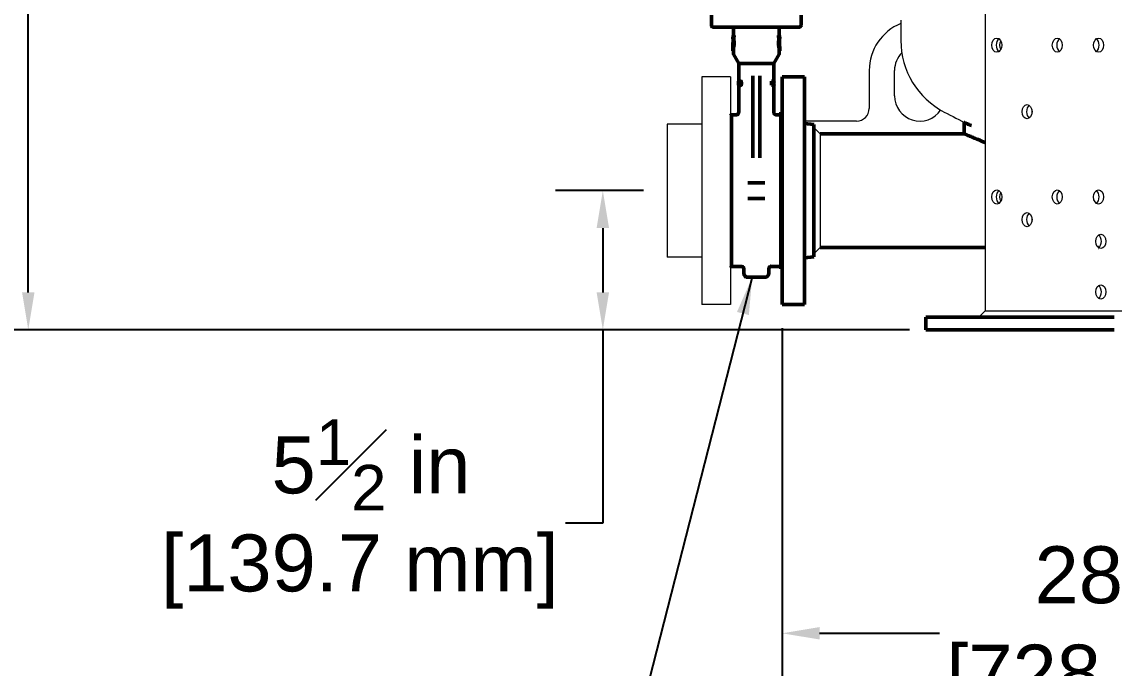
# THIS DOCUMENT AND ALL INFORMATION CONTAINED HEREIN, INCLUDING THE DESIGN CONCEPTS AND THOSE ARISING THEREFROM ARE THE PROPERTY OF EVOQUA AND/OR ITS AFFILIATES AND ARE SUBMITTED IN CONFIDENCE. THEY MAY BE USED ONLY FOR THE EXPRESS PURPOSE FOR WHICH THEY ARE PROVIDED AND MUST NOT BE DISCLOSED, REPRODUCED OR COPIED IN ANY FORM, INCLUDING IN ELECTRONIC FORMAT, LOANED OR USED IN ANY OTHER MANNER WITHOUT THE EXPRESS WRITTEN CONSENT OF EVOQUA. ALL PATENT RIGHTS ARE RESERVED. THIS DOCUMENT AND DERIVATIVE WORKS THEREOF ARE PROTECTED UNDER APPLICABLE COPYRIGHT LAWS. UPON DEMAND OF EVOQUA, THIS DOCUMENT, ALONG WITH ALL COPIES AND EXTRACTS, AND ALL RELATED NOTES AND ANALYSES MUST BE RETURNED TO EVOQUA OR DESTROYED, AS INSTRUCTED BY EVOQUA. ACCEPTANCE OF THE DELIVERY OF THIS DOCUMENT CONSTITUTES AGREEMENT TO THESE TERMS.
# Model space of a CAD drawing. Header units: inches. Extents: x 19 to 503, y 7 to 322.
# Drawn here: x 44.73 to 87.91, y 31.09 to 56.63 of the extents above; entities that cross this region are included whole.
import ezdxf

# ---------------------------------------------------------------- set-up
doc = ezdxf.new("R2010")
doc.units = ezdxf.units.IN
doc.header["$LTSCALE"] = 15
doc.header["$MEASUREMENT"] = 0
for name, color, linetype, lineweight in [('Dimension (ANSI)', 7, 'Continuous', 25), ('Symbol', 7, 'Continuous', 25), ('Visible (ANSI)', 7, 'Continuous', 50)]:
    doc.layers.add(name, color=color, linetype=linetype, lineweight=lineweight)
doc.styles.add('MEMCOR Medium', font='arial.ttf')
doc.styles.add('Standard D-E', font='arial.ttf')
doc.dimstyles.new('Default (ANSI)', dxfattribs={"dimscale": 15, "dimtxt": 0.15, "dimasz": 0.098425, "dimexe": 0.125, "dimexo": 0.0625, "dimgap": 0.031496, "dimtad": 0, "dimtih": 1, "dimtoh": 1, "dimdec": 4, "dimrnd": 1e-08, "dimzin": 3, "dimdsep": 46, "dimlunit": 5, "dimtxsty": 'MEMCOR Medium', "dimcen": 0.09, "dimdle": 0.393701, "dimclrd": 256, "dimclre": 256, "dimclrt": 256, "dimadec": 0, "dimazin": 1, "dimtfac": 0.8, "dimtofl": 0, "dimtmove": 0, "dimatfit": 3, "dimfxl": 1, "dimfrac": 1, "dimtolj": 1, "dimtzin": 4, "dimlwd": -1, "dimlwe": -1, "dimarcsym": 0})
doc.dimstyles.new('in [mm] D-E NeptuneBenson$7', dxfattribs={"dimscale": 15, "dimtxt": 0.15, "dimasz": 0.098425, "dimexe": 0.125, "dimexo": 0.063, "dimgap": 0.031496, "dimtad": 0, "dimtih": 1, "dimtoh": 1, "dimdec": 4, "dimrnd": 1e-08, "dimzin": 3, "dimdsep": 46, "dimlunit": 5, "dimtxsty": 'Standard D-E', "dimcen": 0.09, "dimdle": 0.393701, "dimclrd": 256, "dimclre": 256, "dimclrt": 256, "dimadec": 1, "dimazin": 1, "dimtfac": 1, "dimtofl": 0, "dimtmove": 0, "dimatfit": 3, "dimfxl": 1, "dimfrac": 1, "dimtolj": 1, "dimtzin": 4, "dimlwd": -1, "dimlwe": -1, "dimarcsym": 0})

# ---------------------------------------------------------------- blocks, each defined once
blk = doc.blocks.new('*D22')
at = {"layer": 'Defpoints', "color": 0, "transparency": 16777216}
for p in [(44.986, 132.401), (84.252, 132.401), (80.752, 44.463)]:
    blk.add_point(p, dxfattribs=at)
at = {"layer": 'Dimension (ANSI)', "transparency": 16777216}
for p, q in [((83.314, 132.401), (43.111, 132.401)), ((44.986, 130.925), (44.986, 104.714)), ((44.986, 45.94), (44.986, 96.226)), ((79.815, 44.463), (43.111, 44.463))]:
    blk.add_line(p, q, dxfattribs=at)
for points in [[(44.74, 130.925), (45.232, 130.925), (44.986, 132.401)], [(44.74, 45.94), (45.232, 45.94), (44.986, 44.463)]]:
    blk.add_solid(points, dxfattribs=at)
at = {"layer": 'Dimension (ANSI)', "transparency": 16777216, "char_height": 2.25, "attachment_point": 5, "style": 'MEMCOR Medium'}
for s, insert in [('\\A1; 87{\\H0.8x;\\S15#16;} in', (44.986, 102.8)), ('\\A1;[2233.6 mm]', (44.986, 98.556))]:
    blk.add_mtext(s, dxfattribs=dict(at, insert=insert))
blk = doc.blocks.new('*D29')
at = {"layer": 'Defpoints', "color": 0, "transparency": 16777216}
for p in [(31.787, 141.416), (102.901, 141.416), (80.752, 44.463)]:
    blk.add_point(p, dxfattribs=at)
at = {"layer": 'Dimension (ANSI)', "transparency": 16777216}
for p, q in [((101.964, 141.416), (29.912, 141.416)), ((31.787, 139.94), (31.787, 89.902)), ((31.787, 45.94), (31.787, 81.414)), ((79.815, 44.463), (29.912, 44.463))]:
    blk.add_line(p, q, dxfattribs=at)
for points in [[(31.54, 139.94), (32.033, 139.94), (31.787, 141.416)], [(31.54, 45.94), (32.033, 45.94), (31.787, 44.463)]]:
    blk.add_solid(points, dxfattribs=at)
at = {"layer": 'Dimension (ANSI)', "transparency": 16777216, "char_height": 2.25, "attachment_point": 5, "style": 'MEMCOR Medium'}
for s, insert in [('\\A1; 96{\\H0.8x;\\S15#16;} in', (31.787, 87.988)), ('\\A1;[2462.6 mm]', (31.787, 83.744))]:
    blk.add_mtext(s, dxfattribs=dict(at, insert=insert))
blk = doc.blocks.new('*D30')
at = {"layer": 'Defpoints', "color": 0, "transparency": 16777216}
for p in [(103.476, 47.017), (74.786, 45.463), (103.476, 32.471)]:
    blk.add_point(p, dxfattribs=at)
at = {"layer": 'Dimension (ANSI)', "transparency": 16777216}
for p, q in [((103.476, 46.079), (103.476, 30.596)), ((74.786, 44.526), (74.786, 30.596)), ((76.263, 32.471), (81.007, 32.471)), ((102, 32.471), (97.256, 32.471))]:
    blk.add_line(p, q, dxfattribs=at)
for points in [[(76.263, 32.717), (76.263, 32.225), (74.786, 32.471)], [(102, 32.717), (102, 32.225), (103.476, 32.471)]]:
    blk.add_solid(points, dxfattribs=at)
at = {"layer": 'Dimension (ANSI)', "transparency": 16777216, "char_height": 2.25, "attachment_point": 5, "style": 'MEMCOR Medium'}
for s, insert in [('\\A1; 28{\\H0.8x;\\S3#4;} in', (89.131, 34.783)), ('\\A1;[728.7 mm]', (89.131, 30.557))]:
    blk.add_mtext(s, dxfattribs=dict(at, insert=insert))
blk = doc.blocks.new('*D31')
at = {"layer": 'Defpoints', "color": 0, "transparency": 16777216}
for p in [(67.697, 49.963), (70.239, 49.963), (80.752, 44.463)]:
    blk.add_point(p, dxfattribs=at)
at = {"layer": 'Dimension (ANSI)', "transparency": 16777216}
for p, q in [((69.302, 49.963), (65.822, 49.963)), ((67.697, 48.487), (67.697, 45.94)), ((79.815, 44.463), (65.822, 44.463)), ((67.697, 44.463), (67.697, 36.825)), ((67.697, 36.825), (66.221, 36.825))]:
    blk.add_line(p, q, dxfattribs=at)
for points in [[(67.451, 48.487), (67.943, 48.487), (67.697, 49.963)], [(67.451, 45.94), (67.943, 45.94), (67.697, 44.463)]]:
    blk.add_solid(points, dxfattribs=at)
at = {"layer": 'Dimension (ANSI)', "transparency": 16777216, "char_height": 2.25, "attachment_point": 5, "style": 'MEMCOR Medium'}
for s, insert in [('\\A1; 5{\\H0.8x;\\S1#2;} in', (58.096, 39.124)), ('\\A1;[139.7 mm]', (58.096, 34.911))]:
    blk.add_mtext(s, dxfattribs=dict(at, insert=insert))

msp = doc.modelspace()

# ---------------------------------------------------------------- linework, layer by layer
at = {"layer": 'Visible (ANSI)', "linetype": 'Continuous', "lineweight": 18}
for p, q in [((82.806, 59.40557), (82.806, 45.21344)), ((79.47641, 56.70094), (79.47641, 55.90094)), ((71.61416, 54.46344), (71.61416, 45.46344)), ((72.73916, 54.46344), (71.61416, 54.46344)), ((72.73916, 54.46344), (72.73916, 45.46344)), ((78.22689, 54.71344), (78.22689, 53.21344)), ((79.22689, 53.71344), (79.22689, 54.71344)), ((84.65287, 53.16968), (84.65287, 52.9952)), ((77.72689, 52.71344), (75.66641, 52.71344)), ((70.23916, 52.58844), (70.23916, 47.33844)), ((71.61416, 52.58844), (70.23916, 52.58844)), ((76.28641, 52.21344), (76.03641, 52.46344)), ((76.28641, 52.21344), (76.28641, 47.71344)), ((84.65287, 48.90668), (84.65287, 48.7322)), ((76.03641, 47.46344), (76.28641, 47.71344)), ((71.61416, 47.33844), (70.23916, 47.33844)), ((72.73916, 45.46344), (71.61416, 45.46344)), ((82.806, 45.21344), (82.556, 44.96344)), ((82.806, 45.21344), (83.0081, 45.21344)), ((83.0081, 45.21344), (85.92138, 45.21344)), ((85.92138, 45.21344), (86.89719, 45.21344)), ((86.89719, 45.21344), (88.36518, 45.21344))]:
    msp.add_line(p, q, dxfattribs=at)
at = {"layer": 'Visible (ANSI)'}
for p, q in [((71.99128, 56.89257), (71.99128, 56.49887)), ((75.53428, 56.89257), (75.53428, 56.49887)), ((75.45554, 56.42013), (72.07002, 56.42013)), ((72.85727, 56.34139), (72.85727, 56.09375)), ((74.6683, 56.34139), (74.6683, 56.09375)), ((72.83719, 56.02446), (72.83719, 55.97722)), ((72.83719, 56.02446), (72.84817, 56.02446)), ((72.84309, 56.09375), (72.84309, 56.04612)), ((72.84309, 56.09375), (72.86837, 56.09375)), ((72.84894, 56.04612), (72.84309, 56.04612)), ((72.85349, 55.94442), (72.87393, 55.94442)), ((72.86837, 56.04612), (72.85815, 56.04612)), ((72.86837, 56.04612), (72.86837, 56.09375)), ((72.86837, 56.09375), (72.88916, 56.09375)), ((72.86837, 56.04612), (72.88916, 56.04612)), ((72.88916, 56.09375), (72.88916, 56.04612)), ((74.63641, 56.04612), (74.63641, 56.09375)), ((74.6572, 56.09375), (74.63641, 56.09375)), ((74.6572, 56.04612), (74.63641, 56.04612)), ((74.65163, 55.94442), (74.67208, 55.94442)), ((74.6572, 56.09375), (74.68248, 56.09375)), ((74.6572, 56.09375), (74.6572, 56.04612)), ((74.66742, 56.04612), (74.6572, 56.04612)), ((74.68248, 56.04612), (74.67663, 56.04612)), ((74.68838, 56.02446), (74.6774, 56.02446)), ((74.68248, 56.04612), (74.68248, 56.09375)), ((74.68838, 56.02446), (74.68838, 55.97722)), ((72.83719, 55.61816), (72.83719, 55.57092)), ((72.83719, 55.57092), (72.83805, 55.57092)), ((72.83719, 55.541), (72.83779, 55.541)), ((72.83719, 55.541), (72.83719, 55.49336)), ((72.83994, 55.49336), (72.83719, 55.49336)), ((72.83994, 55.49336), (72.86008, 55.49336)), ((72.86209, 55.59098), (72.8419, 55.59098)), ((72.85727, 55.49336), (72.85727, 55.36242)), ((73.07381, 54.98209), (72.85991, 55.35257)), ((74.45176, 54.98209), (74.66566, 55.35257)), ((74.68366, 55.59098), (74.66348, 55.59098)), ((74.68563, 55.49336), (74.66549, 55.49336)), ((74.6683, 55.49336), (74.6683, 55.36242)), ((74.68838, 55.49336), (74.68563, 55.49336)), ((74.68838, 55.57092), (74.68751, 55.57092)), ((74.68778, 55.541), (74.68838, 55.541)), ((74.68838, 55.61816), (74.68838, 55.57092)), ((74.68838, 55.541), (74.68838, 55.49336)), ((73.07381, 54.98209), (74.45176, 54.98209)), ((73.07381, 54.98209), (73.07381, 54.28786)), ((74.45176, 54.98209), (74.45176, 54.28733)), ((73.62499, 54.49477), (73.62499, 54.18819)), ((73.90058, 54.18819), (73.90058, 54.49477)), ((74.78641, 45.46344), (74.78641, 54.46344)), ((74.78641, 54.46344), (75.66641, 54.46344)), ((75.66641, 45.46344), (75.66641, 54.46344)), ((73.06257, 54.26536), (73.06257, 54.25058)), ((73.06438, 54.25058), (73.06257, 54.25058)), ((73.06257, 54.1424), (73.06438, 54.1424)), ((73.06257, 54.1424), (73.06257, 54.12592)), ((73.07023, 54.12592), (73.06257, 54.12592)), ((73.06438, 54.25058), (73.06438, 54.1424)), ((73.06472, 54.28786), (73.06641, 54.28786)), ((73.06641, 54.1424), (73.06641, 54.28786)), ((73.06641, 54.28786), (73.07829, 54.28786)), ((73.06641, 54.1424), (73.07023, 54.1424)), ((73.07023, 54.12592), (73.07023, 54.1424)), ((73.07023, 54.1424), (73.07761, 54.1424)), ((73.07023, 54.12592), (73.08205, 54.12592)), ((73.07381, 54.12592), (73.07381, 53.07368)), ((73.07829, 54.28786), (73.07829, 54.27535)), ((73.08706, 54.29061), (73.09932, 54.29061)), ((73.08706, 54.12252), (73.09932, 54.12252)), ((73.13276, 54.29061), (73.14592, 54.29061)), ((73.13276, 54.12252), (73.14592, 54.12252)), ((73.62499, 53.03964), (73.62499, 54.18819)), ((73.90058, 54.18819), (73.90058, 53.03964)), ((74.35752, 54.12592), (74.35752, 54.28733)), ((74.37116, 54.28733), (74.35752, 54.28733)), ((74.37116, 54.12592), (74.35752, 54.12592)), ((74.37116, 54.28733), (74.39075, 54.28733)), ((74.37116, 54.28733), (74.37116, 54.12592)), ((74.39094, 54.12592), (74.37116, 54.12592)), ((74.38293, 54.14449), (74.38293, 54.26876)), ((74.39127, 54.26876), (74.38293, 54.26876)), ((74.38293, 54.14449), (74.39127, 54.14449)), ((74.41137, 54.15522), (74.39859, 54.15522)), ((74.42292, 54.25721), (74.42292, 54.28733)), ((74.43524, 54.28733), (74.42292, 54.28733)), ((74.42292, 54.12592), (74.42292, 54.15694)), ((74.43524, 54.12592), (74.42292, 54.12592)), ((74.43524, 54.28733), (74.44344, 54.28733)), ((74.43524, 54.28733), (74.43524, 54.12592)), ((74.44079, 54.12592), (74.43524, 54.12592)), ((74.44079, 54.12592), (74.44079, 54.2651)), ((74.45554, 54.12592), (74.44358, 54.12592)), ((74.4442, 54.28112), (74.4442, 54.28733)), ((74.45614, 54.28733), (74.4442, 54.28733)), ((74.46085, 54.28786), (74.45176, 54.28786)), ((74.45176, 54.12592), (74.45176, 53.07368)), ((74.45879, 54.12592), (74.45554, 54.12592)), ((74.45614, 54.28733), (74.45879, 54.28733)), ((74.45614, 54.28733), (74.45614, 54.15954)), ((74.45879, 54.12592), (74.45879, 54.28733)), ((74.463, 54.26536), (74.45879, 54.26536)), ((74.463, 54.25058), (74.45879, 54.25058)), ((74.463, 54.1424), (74.45879, 54.1424)), ((74.463, 54.12592), (74.45879, 54.12592)), ((74.46119, 54.25058), (74.46119, 54.1424)), ((74.463, 54.26536), (74.463, 54.25058)), ((74.463, 54.1424), (74.463, 54.12592)), ((72.73916, 52.9162), (72.77853, 52.95557)), ((72.77853, 52.95557), (72.77853, 46.97131)), ((72.77853, 52.95557), (72.9557, 52.95557)), ((73.62499, 51.837), (73.62499, 53.03964)), ((73.90058, 53.03964), (73.90058, 51.837)), ((74.56987, 52.95557), (74.72641, 52.95557)), ((74.72641, 46.86844), (74.72641, 53.05844)), ((74.72641, 53.05844), (74.78641, 53.05844)), ((76.03641, 52.57301), (75.66641, 52.61844)), ((76.03641, 47.35387), (76.03641, 52.57301)), ((81.9736, 52.21344), (81.9736, 52.66344)), ((73.62499, 51.837), (73.62499, 51.62054)), ((73.90058, 51.62054), (73.90058, 51.837)), ((81.9736, 52.21344), (76.28641, 52.21344)), ((73.62499, 51.62054), (73.62499, 51.26587)), ((73.90058, 51.26587), (73.90058, 51.62054)), ((74.09479, 50.2784), (73.43078, 50.2784)), ((73.43078, 49.64848), (74.09479, 49.64848)), ((76.28641, 47.71344), (82.806, 47.71344)), ((87.28845, 47.71344), (87.3008, 47.71344)), ((76.03641, 47.35387), (75.66641, 47.30844)), ((72.73916, 47.01068), (72.77853, 46.97131)), ((72.77853, 46.97131), (73.1946, 46.97131)), ((73.27066, 46.69592), (73.27066, 46.86651)), ((74.25491, 46.69592), (74.25491, 46.86651)), ((74.33097, 46.97131), (74.72641, 46.97131)), ((74.72641, 46.86844), (74.78641, 46.86844)), ((74.09743, 46.53844), (73.42814, 46.53844)), ((74.78641, 45.46344), (75.66641, 45.46344)), ((80.45954, 44.96344), (80.75243, 44.96344)), ((80.45954, 44.96344), (80.45954, 44.46344)), ((86.49414, 44.96344), (80.75243, 44.96344)), ((86.49414, 44.96344), (87.90835, 44.96344)), ((80.75243, 44.46344), (80.45954, 44.46344)), ((86.49414, 44.46344), (80.75243, 44.46344)), ((87.90835, 44.46344), (86.49414, 44.46344))]:
    msp.add_line(p, q, dxfattribs=at)
at = {"layer": 'Visible (ANSI)', "linetype": 'Continuous', "lineweight": 18}
for centre, radius, start, end in [((80.22689, 54.71344), 2, 112.039365, 180), ((82.6664, 55.89648), 3.19, 179.919853, 242.534488), ((80.22689, 54.71344), 1, 135.542129, 180), ((80.22689, 53.71344), 1, 180, 325.43522), ((77.72689, 53.21344), 0.5, 270, 0), ((103.47641, 95.93094), 48.31, 242.534488, 243.75604)]:
    msp.add_arc(centre, radius, start, end, dxfattribs=at)
at = {"layer": 'Visible (ANSI)'}
for centre, radius, start, end in [((72.07002, 56.49887), 0.07874, 180, 270), ((72.77853, 56.34139), 0.07874, 0, 90), ((74.74704, 56.34139), 0.07874, 90, 180), ((75.45554, 56.49887), 0.07874, 270, 0), ((72.87696, 55.36242), 0.01969, 180, 210), ((74.64861, 55.36242), 0.01969, 330, 0), ((72.9557, 53.07368), 0.11811, 270, 0), ((74.56987, 53.07368), 0.11811, 180, 270), ((73.16042, 46.86651), 0.11024, 0, 71.937897), ((73.42814, 46.69592), 0.15748, 180, 270), ((74.09743, 46.69592), 0.15748, 270, 0), ((74.36515, 46.86651), 0.11024, 108.062103, 180)]:
    msp.add_arc(centre, radius, start, end, dxfattribs=at)
for centre, major_axis, ratio, start_param, end_param in [((73.76278, 55.39384), (0, 4.10717), 0.22535973, 1.43978472, 1.51425269), ((73.76278, 55.17716), (0, 4.10717), 0.22535973, 1.39844189, 1.4544693), ((73.76278, 55.39384), (0, 4.10717), 0.22535973, 1.41130756, 1.42716465), ((73.76278, 55.17716), (0, 4.10717), 0.22535973, 1.35761354, 1.38288267), ((73.76278, 55.17716), (0, -4.01807), 0.22535973, 4.49440365, 4.52025709), ((73.76278, 55.17716), (0, -4.01807), 0.22535973, 1.76292822, 1.78878166), ((73.76278, 55.17716), (0, -4.10717), 0.22535973, 1.75870998, 1.78397911), ((73.76278, 55.17716), (0, -4.10717), 0.22535973, 1.68712335, 1.74315077), ((73.76278, 55.39384), (0, -4.10717), 0.22535973, 1.714428, 1.7302851), ((73.76278, 55.39384), (0, -4.10717), 0.22535973, 1.62733996, 1.70180793), ((73.76278, 55.39384), (0, 4.10717), 0.22535973, 1.52676978, 1.53495966), ((73.76278, 55.17716), (0, 4.10717), 0.22535973, 1.46986752, 1.49373155), ((73.76278, 55.17716), (0, -4.01807), 0.22535973, 4.6092143, 4.63361187), ((73.76278, 55.17716), (0, -4.01807), 0.22535973, 1.64957343, 1.67397101), ((73.76278, 55.17716), (0, -4.10717), 0.22535973, 1.6478611, 1.67172513), ((73.76278, 55.39384), (0, -4.10717), 0.22535973, 1.60663299, 1.61482287), ((73.76278, 53.91969), (0, -1.36564), 0.51315789, 1.72238786, 1.82650113), ((73.76278, 53.91969), (0, -1.34262), 0.51315789, 1.72500719, 1.7495237), ((73.76278, 53.95947), (0, -1.3776), 0.5087001, 1.71653689, 1.81109698)]:
    msp.add_ellipse(centre, major_axis=major_axis, ratio=ratio, start_param=start_param, end_param=end_param, dxfattribs=at)
at = {"layer": 'Visible (ANSI)', "linetype": 'Continuous', "lineweight": 18}
for centre, major_axis in [((83.26832, 55.71344), (0, -0.28)), ((85.66116, 55.71344), (0, -0.28)), ((87.29317, 55.71344), (0, 0.28)), ((84.46474, 53.08244), (0, -0.28)), ((83.26832, 49.71344), (0, -0.28)), ((85.66116, 49.71344), (0, -0.28)), ((87.29317, 49.71344), (0, 0.28)), ((84.46474, 48.81944), (0, -0.28)), ((87.38301, 47.95944), (0, -0.28)), ((87.38301, 45.95944), (0, -0.28))]:
    msp.add_ellipse(centre, major_axis=major_axis, ratio=0.70710678, dxfattribs=at)
for centre, major_axis, start_param, end_param in [((83.44509, 55.71344), (0, -0.28), 3.60436277, 5.82041519), ((83.58086, 55.71344), (0, 0.28), 0.90964484, 2.23194781), ((85.83794, 55.71344), (0, -0.28), 3.60436277, 5.82041519), ((87.11639, 55.71344), (0, 0.28), 3.60436277, 5.82041519), ((84.64152, 53.08244), (0, -0.28), 3.60436277, 5.82041519), ((83.44509, 49.71344), (0, -0.28), 3.60436277, 5.82041519), ((83.58086, 49.71344), (0, 0.28), 0.90964484, 2.23194781), ((85.83794, 49.71344), (0, -0.28), 3.60436277, 5.82041519), ((87.11639, 49.71344), (0, 0.28), 3.60436277, 5.82041519), ((84.64152, 48.81944), (0, -0.28), 3.60436277, 5.82041519), ((87.20624, 47.95944), (0, 0.28), 3.60436277, 5.82041519), ((87.20624, 45.95944), (0, 0.28), 3.60436277, 5.82041519)]:
    msp.add_ellipse(centre, major_axis=major_axis, ratio=0.70710678, start_param=start_param, end_param=end_param, dxfattribs=at)
at = {"layer": 'Visible (ANSI)'}
for points, knots in [([(72.84673, 55.98174), (72.84471, 55.99178), (72.84281, 56.00041), (72.83865, 56.01872), (72.83719, 56.02446), (72.83719, 56.02446)], [0.527386611, 0.527386611, 0.527386611, 0.527386611, 0.653804561, 0.653804561, 0.871720721, 0.871720721, 0.871720721, 0.871720721]), ([(72.83719, 55.97722), (72.83719, 55.97722), (72.83811, 55.97269), (72.8412, 55.95547), (72.84317, 55.94389), (72.84513, 55.93039)], [2.066873638, 2.066873638, 2.066873638, 2.066873638, 2.239108848, 2.239108848, 2.390237986, 2.390237986, 2.390237986, 2.390237986]), ([(72.8419, 55.59098), (72.84448, 55.60247), (72.84793, 55.6188), (72.85472, 55.65741), (72.85851, 55.68283), (72.86389, 55.73867), (72.8654, 55.76909), (72.8654, 55.79769), (72.8654, 55.82629), (72.86389, 55.85672), (72.85909, 55.90656), (72.8563, 55.92699), (72.85349, 55.94442)], [-0.63725824, -0.63725824, -0.63725824, -0.63725824, -0.4358884, -0.4358884, -0.2179442, -0.2179442, 0, 0, 0, 0.2179442, 0.2179442, 0.38907168, 0.38907168, 0.38907168, 0.38907168]), ([(72.85091, 55.88155), (72.85136, 55.87664), (72.85178, 55.87161), (72.85384, 55.84437), (72.85477, 55.8203), (72.85477, 55.79769), (72.85477, 55.77509), (72.85384, 55.75102), (72.8505, 55.7068), (72.84814, 55.68665), (72.84512, 55.66479), (72.84427, 55.6591), (72.84345, 55.65385)], [-0.212255295, -0.212255295, -0.212255295, -0.212255295, -0.172243729, -0.172243729, 0, 0, 0, 0.172243729, 0.172243729, 0.344487458, 0.344487458, 0.409007072, 0.409007072, 0.409007072, 0.409007072]), ([(72.87393, 55.94442), (72.87681, 55.92699), (72.87966, 55.90656), (72.88458, 55.85673), (72.88613, 55.8263), (72.88613, 55.79769), (72.88613, 55.76908), (72.88458, 55.73866), (72.87907, 55.68282), (72.87519, 55.65741), (72.86825, 55.6188), (72.86472, 55.60247), (72.86209, 55.59098)], [-0.38914701, -0.38914701, -0.38914701, -0.38914701, -0.21798988, -0.21798988, 0, 0, 0, 0.21798988, 0.21798988, 0.43597976, 0.43597976, 0.63740827, 0.63740827, 0.63740827, 0.63740827]), ([(74.66348, 55.59098), (74.66085, 55.60247), (74.65732, 55.6188), (74.65037, 55.65741), (74.6465, 55.68282), (74.64099, 55.73866), (74.63944, 55.76908), (74.63944, 55.8263), (74.64099, 55.85673), (74.64591, 55.90656), (74.64876, 55.92699), (74.65163, 55.94442)], [1.10638799, 1.10638799, 1.10638799, 1.10638799, 1.3078165, 1.3078165, 1.52580638, 1.52580638, 1.74379626, 1.74379626, 1.96178614, 1.96178614, 2.13294327, 2.13294327, 2.13294327, 2.13294327]), ([(74.67208, 55.94442), (74.66927, 55.92699), (74.66648, 55.90656), (74.66168, 55.85672), (74.66017, 55.82629), (74.66017, 55.76909), (74.66168, 55.73867), (74.66706, 55.68283), (74.67085, 55.65741), (74.67764, 55.6188), (74.68109, 55.60247), (74.68366, 55.59098)], [1.35436976, 1.35436976, 1.35436976, 1.35436976, 1.52549724, 1.52549724, 1.74344144, 1.74344144, 1.96138564, 1.96138564, 2.17932984, 2.17932984, 2.38069968, 2.38069968, 2.38069968, 2.38069968]), ([(74.68212, 55.65385), (74.6813, 55.6591), (74.68045, 55.66479), (74.67743, 55.68665), (74.67507, 55.7068), (74.67173, 55.75102), (74.6708, 55.77509), (74.6708, 55.8203), (74.67173, 55.84437), (74.67379, 55.87161), (74.67421, 55.87664), (74.67466, 55.88155)], [0.968908686, 0.968908686, 0.968908686, 0.968908686, 1.033428301, 1.033428301, 1.20567203, 1.20567203, 1.377915758, 1.377915758, 1.550159487, 1.550159487, 1.590171053, 1.590171053, 1.590171053, 1.590171053]), ([(74.68838, 56.02446), (74.68838, 56.02446), (74.68692, 56.01872), (74.68275, 56.00041), (74.68086, 55.99178), (74.67884, 55.98174)], [0.871720721, 0.871720721, 0.871720721, 0.871720721, 1.089636881, 1.089636881, 1.216054831, 1.216054831, 1.216054831, 1.216054831]), ([(74.68044, 55.93039), (74.6824, 55.94389), (74.68437, 55.95547), (74.68746, 55.97269), (74.68838, 55.97722), (74.68838, 55.97722)], [1.743509289, 1.743509289, 1.743509289, 1.743509289, 1.894638427, 1.894638427, 2.066873638, 2.066873638, 2.066873638, 2.066873638]), ([(73.06472, 54.28786), (73.06471, 54.28576), (73.06468, 54.28364), (73.06459, 54.27984), (73.06454, 54.2781), (73.06439, 54.27466), (73.06428, 54.27303), (73.06409, 54.27087), (73.06394, 54.2694), (73.06334, 54.26628), (73.06298, 54.26558), (73.06266, 54.26537), (73.06262, 54.26536), (73.06257, 54.26536)], [-0.243637697, -0.243637697, -0.243637697, -0.243637697, -0.18804168, -0.18804168, -0.139814303, -0.139814303, -0.085271959, -0.085271959, -0.052972768, -0.052972768, -0.008226546, -0.008226546, 0, 0, 0, 0]), ([(73.08706, 54.29061), (73.08593, 54.29061), (73.08484, 54.29024), (73.08287, 54.28856), (73.082, 54.28734), (73.08006, 54.28319), (73.07913, 54.27989), (73.07748, 54.27095), (73.07679, 54.26491), (73.07539, 54.24485), (73.07505, 54.22983), (73.07495, 54.21208), (73.07494, 54.20928), (73.07494, 54.2065)], [-0.352389821, -0.352389821, -0.352389821, -0.352389821, -0.306030752, -0.306030752, -0.263970579, -0.263970579, -0.204698491, -0.204698491, -0.135386695, -0.135386695, -0.021232323, -0.021232323, 0, 0, 0, 0]), ([(73.07494, 54.2065), (73.07494, 54.18478), (73.0754, 54.16644), (73.07717, 54.14485), (73.07789, 54.14009), (73.0792, 54.13309), (73.08012, 54.12986), (73.08255, 54.12463), (73.08407, 54.12319), (73.08615, 54.12258), (73.0866, 54.12252), (73.08706, 54.12252)], [-0.186250774, -0.186250774, -0.186250774, -0.186250774, -0.132345258, -0.132345258, -0.10238768, -0.10238768, -0.061688522, -0.061688522, -0.013226135, -0.013226135, 0, 0, 0, 0]), ([(73.07959, 54.2065), (73.07959, 54.22262), (73.0798, 54.23226), (73.08004, 54.24251), (73.08033, 54.2496), (73.0809, 54.25568)], [-0.0787529308, -0.0787529308, -0.0787529308, -0.0787529308, -0.0500105562, -0.0500105562, 0, 0, 0, 0]), ([(73.08087, 54.15783), (73.0801, 54.16633), (73.07991, 54.17452), (73.07964, 54.18711), (73.07959, 54.19751), (73.07959, 54.2065)], [-0.0957677397, -0.0957677397, -0.0957677397, -0.0957677397, -0.0684617329, -0.0684617329, 0, 0, 0, 0]), ([(73.08706, 54.14044), (73.08649, 54.14044), (73.08592, 54.1406), (73.0849, 54.14136), (73.08443, 54.14191), (73.08365, 54.14333), (73.08298, 54.14473), (73.08166, 54.15065), (73.0812, 54.15413), (73.08087, 54.15783)], [-0.147079807, -0.147079807, -0.147079807, -0.147079807, -0.102041421, -0.102041421, -0.061797626, -0.061797626, -0.030238662, -0.030238662, 0, 0, 0, 0]), ([(73.0809, 54.25568), (73.08109, 54.25771), (73.08133, 54.25969), (73.08186, 54.26322), (73.08215, 54.26478), (73.08312, 54.26868), (73.08375, 54.27002), (73.08511, 54.27218), (73.08608, 54.27268), (73.08706, 54.27268)], [-0.0640399717, -0.0640399717, -0.0640399717, -0.0640399717, -0.0539442507, -0.0539442507, -0.0447893953, -0.0447893953, -0.0282701158, -0.0282701158, 0, 0, 0, 0]), ([(73.10339, 54.20663), (73.10339, 54.22519), (73.10272, 54.24425), (73.09962, 54.26765), (73.09845, 54.27262), (73.09651, 54.2797), (73.0952, 54.28305), (73.09201, 54.28842), (73.09021, 54.28991), (73.08799, 54.29054), (73.08752, 54.29061), (73.08706, 54.29061)], [-0.188969819, -0.188969819, -0.188969819, -0.188969819, -0.133911297, -0.133911297, -0.104526704, -0.104526704, -0.062503335, -0.062503335, -0.013191232, -0.013191232, 0, 0, 0, 0]), ([(73.08706, 54.27268), (73.08808, 54.27268), (73.08916, 54.27214), (73.09061, 54.26996), (73.09136, 54.26861), (73.09297, 54.26299), (73.09357, 54.25957), (73.09402, 54.25594)], [-0.125547527, -0.125547527, -0.125547527, -0.125547527, -0.059954436, -0.059954436, -0.029957518, -0.029957518, 0, 0, 0, 0]), ([(73.08706, 54.12252), (73.08819, 54.12252), (73.08935, 54.12289), (73.0916, 54.12456), (73.09267, 54.12578), (73.09521, 54.12998), (73.09656, 54.13337), (73.09903, 54.14236), (73.10019, 54.14846), (73.10258, 54.16903), (73.1032, 54.18391), (73.10338, 54.2013), (73.10339, 54.20397), (73.10339, 54.20663)], [-0.36342485, -0.36342485, -0.36342485, -0.36342485, -0.314566353, -0.314566353, -0.269830239, -0.269830239, -0.205060654, -0.205060654, -0.13258773, -0.13258773, -0.020262921, -0.020262921, 0, 0, 0, 0]), ([(73.09406, 54.15744), (73.09382, 54.15544), (73.09353, 54.15349), (73.09288, 54.15002), (73.09252, 54.14847), (73.09136, 54.14455), (73.09062, 54.14316), (73.08907, 54.14096), (73.08805, 54.14044), (73.08706, 54.14044)], [-0.0645311603, -0.0645311603, -0.0645311603, -0.0645311603, -0.054473203, -0.054473203, -0.0453115142, -0.0453115142, -0.0283680152, -0.0283680152, 0, 0, 0, 0]), ([(73.09305, 54.25568), (73.09246, 54.24956), (73.09217, 54.2424), (73.09192, 54.23217), (73.09171, 54.22258), (73.09171, 54.2065)], [0, 0, 0, 0, 0.0503829338, 0.0503829338, 0.0786654707, 0.0786654707, 0.0786654707, 0.0786654707]), ([(73.09171, 54.2065), (73.09171, 54.19751), (73.09176, 54.18712), (73.09203, 54.17452), (73.09223, 54.16633), (73.09301, 54.15783)], [0, 0, 0, 0, 0.0684313138, 0.0684313138, 0.0958308045, 0.0958308045, 0.0958308045, 0.0958308045]), ([(73.09402, 54.25594), (73.09498, 54.24825), (73.09533, 54.23971), (73.09579, 54.22615), (73.09589, 54.21598), (73.09589, 54.20663)], [-0.103779114, -0.103779114, -0.103779114, -0.103779114, -0.071310075, -0.071310075, 0, 0, 0, 0]), ([(73.09589, 54.20663), (73.09589, 54.19115), (73.09562, 54.18205), (73.09523, 54.17081), (73.09482, 54.16356), (73.09406, 54.15744)], [-0.0865547966, -0.0865547966, -0.0865547966, -0.0865547966, -0.0504601915, -0.0504601915, 0, 0, 0, 0]), ([(73.09932, 54.29061), (73.10119, 54.29061), (73.10316, 54.28961), (73.10663, 54.28501), (73.10805, 54.28205), (73.11032, 54.27508), (73.11155, 54.27043), (73.11284, 54.26211), (73.11299, 54.26111), (73.11313, 54.2601)], [0, 0, 0, 0, 0.052865127, 0.052865127, 0.095304938, 0.095304938, 0.128967502, 0.128967502, 0.133503456, 0.133503456, 0.133503456, 0.133503456]), ([(73.1132, 54.15302), (73.11232, 54.14656), (73.11133, 54.14181), (73.10917, 54.13388), (73.10782, 54.13044), (73.10521, 54.12599), (73.10406, 54.12466), (73.10169, 54.1229), (73.10048, 54.12252), (73.09932, 54.12252)], [0.145379097, 0.145379097, 0.145379097, 0.145379097, 0.211784999, 0.211784999, 0.288912783, 0.288912783, 0.345741066, 0.345741066, 0.405337774, 0.405337774, 0.405337774, 0.405337774]), ([(73.13276, 54.29061), (73.13068, 54.29061), (73.12863, 54.29021), (73.12493, 54.28837), (73.12328, 54.28704), (73.11967, 54.28259), (73.11793, 54.27913), (73.11499, 54.27032), (73.11362, 54.26434), (73.11096, 54.24365), (73.11032, 54.22909), (73.11013, 54.2118), (73.11012, 54.20914), (73.11012, 54.2065)], [-0.401198967, -0.401198967, -0.401198967, -0.401198967, -0.339239024, -0.339239024, -0.283716192, -0.283716192, -0.209019785, -0.209019785, -0.131845749, -0.131845749, -0.020176299, -0.020176299, 0, 0, 0, 0]), ([(73.11012, 54.2065), (73.11012, 54.18223), (73.11128, 54.16554), (73.11433, 54.1457), (73.11569, 54.14084), (73.11819, 54.13354), (73.11994, 54.13016), (73.12459, 54.12462), (73.12747, 54.12315), (73.13124, 54.12257), (73.132, 54.12252), (73.13276, 54.12252)], [-0.187600973, -0.187600973, -0.187600973, -0.187600973, -0.140846763, -0.140846763, -0.110286961, -0.110286961, -0.066739037, -0.066739037, -0.013235496, -0.013235496, 0, 0, 0, 0]), ([(73.11914, 54.2065), (73.11914, 54.2215), (73.11948, 54.23144), (73.12005, 54.24325), (73.12059, 54.24992), (73.12159, 54.25568)], [-0.0909123665, -0.0909123665, -0.0909123665, -0.0909123665, -0.0478393759, -0.0478393759, 0, 0, 0, 0]), ([(73.12154, 54.15783), (73.12011, 54.16632), (73.11974, 54.17452), (73.11924, 54.1871), (73.11914, 54.19751), (73.11914, 54.2065)], [-0.0957885026, -0.0957885026, -0.0957885026, -0.0957885026, -0.068480317, -0.068480317, 0, 0, 0, 0]), ([(73.13276, 54.14044), (73.13087, 54.14044), (73.12896, 54.14101), (73.12665, 54.14332), (73.1254, 54.14476), (73.12298, 54.15073), (73.12215, 54.15414), (73.12154, 54.15783)], [-0.153015949, -0.153015949, -0.153015949, -0.153015949, -0.063811293, -0.063811293, -0.030391304, -0.030391304, 0, 0, 0, 0]), ([(73.12159, 54.25568), (73.12225, 54.25939), (73.12312, 54.26285), (73.1255, 54.26845), (73.12669, 54.26987), (73.12917, 54.27215), (73.13097, 54.27268), (73.13276, 54.27268)], [-0.0649643533, -0.0649643533, -0.0649643533, -0.0649643533, -0.0479606216, -0.0479606216, -0.0311867312, -0.0311867312, 0, 0, 0, 0]), ([(73.13452, 54.25568), (73.13351, 54.25), (73.13296, 54.24345), (73.13244, 54.23306), (73.13202, 54.22293), (73.13202, 54.2065)], [0, 0, 0, 0, 0.0471598641, 0.0471598641, 0.079988536, 0.079988536, 0.079988536, 0.079988536]), ([(73.13202, 54.2065), (73.13202, 54.19752), (73.13212, 54.18713), (73.13263, 54.17453), (73.13301, 54.16633), (73.13447, 54.15783)], [0, 0, 0, 0, 0.0683983214, 0.0683983214, 0.0959615501, 0.0959615501, 0.0959615501, 0.0959615501]), ([(73.16058, 54.20663), (73.16058, 54.22442), (73.15957, 54.24263), (73.15546, 54.26276), (73.15392, 54.26881), (73.1496, 54.27887), (73.1473, 54.2825), (73.14161, 54.28836), (73.13831, 54.28995), (73.13429, 54.29055), (73.13352, 54.29061), (73.13276, 54.29061)], [-0.32937722, -0.32937722, -0.32937722, -0.32937722, -0.17104907, -0.17104907, -0.115548814, -0.115548814, -0.069101164, -0.069101164, -0.013221831, -0.013221831, 0, 0, 0, 0]), ([(73.13276, 54.27268), (73.13453, 54.27268), (73.13638, 54.27216), (73.13893, 54.27002), (73.14028, 54.26865), (73.14305, 54.26296), (73.14408, 54.25959), (73.14485, 54.25594)], [-0.130088001, -0.130088001, -0.130088001, -0.130088001, -0.06286947, -0.06286947, -0.030503797, -0.030503797, 0, 0, 0, 0]), ([(73.13276, 54.12252), (73.13478, 54.12252), (73.13686, 54.1229), (73.14081, 54.12462), (73.14267, 54.12587), (73.14708, 54.13022), (73.14942, 54.13376), (73.15344, 54.14277), (73.15539, 54.14882), (73.15829, 54.16434), (73.15914, 54.17184), (73.15999, 54.18351), (73.16021, 54.18788), (73.16044, 54.19457), (73.16049, 54.19692), (73.16055, 54.20049), (73.16056, 54.20171), (73.16058, 54.20416), (73.16058, 54.20539), (73.16058, 54.20663)], [-0.366320233, -0.366320233, -0.366320233, -0.366320233, -0.313617086, -0.313617086, -0.265544382, -0.265544382, -0.19586383, -0.19586383, -0.126420664, -0.126420664, -0.069755425, -0.069755425, -0.036591851, -0.036591851, -0.018698882, -0.018698882, -0.009386338, -0.009386338, 0, 0, 0, 0]), ([(73.14492, 54.15744), (73.14417, 54.15381), (73.14318, 54.15043), (73.14051, 54.14483), (73.13917, 54.14336), (73.13646, 54.141), (73.13458, 54.14044), (73.13276, 54.14044)], [-0.0656606858, -0.0656606858, -0.0656606858, -0.0656606858, -0.0489049499, -0.0489049499, -0.0317352905, -0.0317352905, 0, 0, 0, 0]), ([(73.13447, 54.15783), (73.13509, 54.15412), (73.13595, 54.15069), (73.13795, 54.14588), (73.13876, 54.14459), (73.13941, 54.14374)], [0, 0, 0, 0, 0.0305878434, 0.0305878434, 0.0516279302, 0.0516279302, 0.0516279302, 0.0516279302]), ([(73.13943, 54.26938), (73.13878, 54.26854), (73.13807, 54.2674), (73.13612, 54.26297), (73.1352, 54.25945), (73.13452, 54.25568)], [0.0379668319, 0.0379668319, 0.0379668319, 0.0379668319, 0.0480075259, 0.0480075259, 0.0658858007, 0.0658858007, 0.0658858007, 0.0658858007]), ([(73.14485, 54.25594), (73.14558, 54.2525), (73.14613, 54.24879), (73.14695, 54.24128), (73.14737, 54.23608), (73.1478, 54.22468), (73.14789, 54.22127), (73.14798, 54.21606), (73.148, 54.21423), (73.14802, 54.21144), (73.14803, 54.21049), (73.14803, 54.20905), (73.14804, 54.20856), (73.14804, 54.20759), (73.14804, 54.20711), (73.14804, 54.20663)], [-0.174413692, -0.174413692, -0.174413692, -0.174413692, -0.115670729, -0.115670729, -0.054377333, -0.054377333, -0.028614968, -0.028614968, -0.01465395, -0.01465395, -0.007398215, -0.007398215, -0.003686578, -0.003686578, 0, 0, 0, 0]), ([(73.14804, 54.20663), (73.14804, 54.19079), (73.14756, 54.18129), (73.14682, 54.16992), (73.14613, 54.16319), (73.14492, 54.15744)], [-0.0876462716, -0.0876462716, -0.0876462716, -0.0876462716, -0.0479816509, -0.0479816509, 0, 0, 0, 0]), ([(73.14592, 54.29061), (73.14947, 54.29061), (73.15317, 54.28947), (73.15937, 54.28425), (73.16182, 54.28102), (73.16553, 54.2737), (73.16766, 54.26864), (73.17146, 54.25237), (73.17263, 54.24354), (73.17409, 54.22562), (73.17437, 54.21598), (73.17437, 54.20663)], [0, 0, 0, 0, 0.060739198, 0.060739198, 0.107105828, 0.107105828, 0.140579606, 0.140579606, 0.172845783, 0.172845783, 0.207243166, 0.207243166, 0.207243166, 0.207243166]), ([(73.17437, 54.20663), (73.17437, 54.19266), (73.17377, 54.17739), (73.17007, 54.15218), (73.16786, 54.1453), (73.16435, 54.13638), (73.16216, 54.13251), (73.15753, 54.12702), (73.15528, 54.12527), (73.15062, 54.123), (73.14824, 54.12252), (73.14592, 54.12252)], [0, 0, 0, 0, 0.1064092, 0.1064092, 0.199261451, 0.199261451, 0.30297713, 0.30297713, 0.390704034, 0.390704034, 0.480877809, 0.480877809, 0.480877809, 0.480877809]), ([(74.38293, 54.14479), (74.3839, 54.14492), (74.38485, 54.14509), (74.38971, 54.14624), (74.39186, 54.14774), (74.39485, 54.14996), (74.39681, 54.15222), (74.39859, 54.15522)], [0.027720104, 0.027720104, 0.027720104, 0.027720104, 0.044505736, 0.044505736, 0.114852539, 0.114852539, 0.291185784, 0.291185784, 0.291185784, 0.291185784]), ([(74.39776, 54.25908), (74.39576, 54.26189), (74.3936, 54.26404), (74.38969, 54.26659), (74.38724, 54.26788), (74.38295, 54.26846)], [0, 0, 0, 0, 0.0448067037, 0.0448067037, 0.0753049451, 0.0753049451, 0.0753049451, 0.0753049451]), ([(74.41621, 54.27452), (74.41384, 54.27854), (74.41108, 54.28133), (74.40623, 54.28463), (74.40227, 54.28703), (74.39207, 54.28733), (74.39141, 54.28733), (74.39075, 54.28733)], [-0.424072976, -0.424072976, -0.424072976, -0.424072976, -0.17749503, -0.17749503, -0.011337247, -0.011337247, 0, 0, 0, 0]), ([(74.39094, 54.12592), (74.39672, 54.12592), (74.40125, 54.1266), (74.40717, 54.12902), (74.41092, 54.13104), (74.41552, 54.13792), (74.41582, 54.13839), (74.41611, 54.13887)], [-0.266149275, -0.266149275, -0.266149275, -0.266149275, -0.109285448, -0.109285448, -0.007204652, -0.007204652, 0, 0, 0, 0]), ([(74.39127, 54.26876), (74.39774, 54.26876), (74.40104, 54.26733), (74.40553, 54.26496), (74.40815, 54.26252), (74.41056, 54.25908)], [-0.0858935742, -0.0858935742, -0.0858935742, -0.0858935742, -0.054745413, -0.054745413, 0, 0, 0, 0]), ([(74.41137, 54.15522), (74.40799, 54.14944), (74.40464, 54.14756), (74.39938, 54.14505), (74.3953, 54.14449), (74.39127, 54.14449)], [-0.100491297, -0.100491297, -0.100491297, -0.100491297, -0.069388792, -0.069388792, 0, 0, 0, 0]), ([(74.40752, 54.20676), (74.40752, 54.21625), (74.40707, 54.22593), (74.40499, 54.24016), (74.40389, 54.24511), (74.40109, 54.25332), (74.39954, 54.2565), (74.39776, 54.25908)], [0, 0, 0, 0, 0.072372782, 0.072372782, 0.116979411, 0.116979411, 0.15687009, 0.15687009, 0.15687009, 0.15687009]), ([(74.39859, 54.15522), (74.40044, 54.15822), (74.40203, 54.16189), (74.4052, 54.17279), (74.40607, 54.1794), (74.40726, 54.19139), (74.40752, 54.1992), (74.40752, 54.20676)], [0, 0, 0, 0, 0.043260185, 0.043260185, 0.105826832, 0.105826832, 0.202634421, 0.202634421, 0.202634421, 0.202634421]), ([(74.41056, 54.25908), (74.41242, 54.25632), (74.41403, 54.25288), (74.41671, 54.24445), (74.41772, 54.23969), (74.41969, 54.22577), (74.42012, 54.21617), (74.42012, 54.20676)], [-0.156774036, -0.156774036, -0.156774036, -0.156774036, -0.114215048, -0.114215048, -0.071759591, -0.071759591, 0, 0, 0, 0]), ([(74.42012, 54.20676), (74.42012, 54.19968), (74.41991, 54.19239), (74.41887, 54.18069), (74.4181, 54.17442), (74.41517, 54.16295), (74.41345, 54.15865), (74.41137, 54.15522)], [-0.189135303, -0.189135303, -0.189135303, -0.189135303, -0.107207927, -0.107207927, -0.049391227, -0.049391227, 0, 0, 0, 0]), ([(74.41611, 54.13887), (74.41826, 54.14253), (74.42009, 54.14698), (74.4236, 54.15881), (74.42481, 54.16552), (74.42706, 54.18046), (74.42779, 54.19121), (74.42795, 54.20372), (74.42796, 54.20511), (74.42796, 54.2065)], [-0.168854897, -0.168854897, -0.168854897, -0.168854897, -0.136187178, -0.136187178, -0.095421884, -0.095421884, -0.010582904, -0.010582904, 0, 0, 0, 0]), ([(74.42796, 54.2065), (74.42796, 54.21499), (74.42769, 54.22353), (74.42653, 54.23713), (74.42572, 54.24458), (74.4223, 54.26053), (74.4201, 54.26716), (74.41695, 54.27321), (74.41659, 54.27388), (74.41621, 54.27452)], [-0.264093232, -0.264093232, -0.264093232, -0.264093232, -0.15390777, -0.15390777, -0.081487415, -0.081487415, -0.009253089, -0.009253089, 0, 0, 0, 0]), ([(74.46085, 54.28786), (74.46086, 54.28576), (74.46089, 54.28364), (74.46098, 54.27984), (74.46103, 54.2781), (74.46118, 54.27466), (74.46128, 54.27303), (74.46148, 54.27087), (74.46163, 54.2694), (74.46223, 54.26628), (74.46259, 54.26558), (74.46291, 54.26537), (74.46295, 54.26536), (74.463, 54.26536)], [-0.243637697, -0.243637697, -0.243637697, -0.243637697, -0.18804168, -0.18804168, -0.139814303, -0.139814303, -0.085271959, -0.085271959, -0.052972768, -0.052972768, -0.008226546, -0.008226546, 0, 0, 0, 0]), ([(82.27027, 52.53146), (82.234, 52.5475), (82.2005, 52.56234), (82.11381, 52.60082), (82.06175, 52.62404), (82.00901, 52.64759), (81.99552, 52.65363), (81.97782, 52.66155), (81.9736, 52.66344), (81.9736, 52.66344)], [-48.65696769, -48.65696769, -48.65696769, -48.65696769, -48.25019437, -48.25019437, -47.48944569, -47.48944569, -47.10907135, -47.10907135, -46.72869701, -46.72869701, -46.72869701, -46.72869701]), ([(82.80604, 51.8679), (82.71302, 51.90578), (82.62012, 51.94384), (82.46216, 52.00898), (82.39512, 52.03677), (82.27309, 52.08756), (82.2181, 52.11055), (82.11437, 52.15404), (82.0621, 52.17606), (82.00915, 52.19841), (81.99561, 52.20413), (81.97783, 52.21165), (81.9736, 52.21344), (81.9736, 52.21344)], [-50.29355001, -50.29355001, -50.29355001, -50.29355001, -49.5121964, -49.5121964, -48.88119539, -48.88119539, -48.25019437, -48.25019437, -47.48944569, -47.48944569, -47.10907135, -47.10907135, -46.72869701, -46.72869701, -46.72869701, -46.72869701]), ([(73.1946, 46.97131), (73.1946, 46.97131), (73.19489, 46.97149), (73.19726, 46.97292), (73.20175, 46.97567), (73.20894, 46.97999), (73.209, 46.98003), (73.20906, 46.98007)], [0.574608798, 0.574608798, 0.574608798, 0.574608798, 0.716006805, 0.716006805, 1.149196454, 1.149196454, 1.152850027, 1.152850027, 1.152850027, 1.152850027]), ([(74.31651, 46.98007), (74.31657, 46.98003), (74.31663, 46.97999), (74.32385, 46.97565), (74.32835, 46.97289), (74.33069, 46.97148), (74.33097, 46.97131), (74.33097, 46.97131)], [-0.003653915, -0.003653915, -0.003653915, -0.003653915, 0, 0, 0.435275465, 0.435275465, 0.574608798, 0.574608798, 0.574608798, 0.574608798])]:
    msp.add_open_spline(points, degree=3, knots=knots, dxfattribs=at)
for points in [[(72.83867, 55.62595), (72.8377, 55.62069), (72.83719, 55.61816), (72.83719, 55.61816)], [(72.83719, 55.57092), (72.83719, 55.57092), (72.83749, 55.57211), (72.83809, 55.57461)], [(74.68838, 55.61816), (74.68838, 55.61816), (74.68787, 55.62069), (74.6869, 55.62595)], [(74.68748, 55.57461), (74.68808, 55.57211), (74.68838, 55.57092), (74.68838, 55.57092)], [(73.09301, 54.15783), (73.09315, 54.15632), (73.09331, 54.15484), (73.0935, 54.15342)], [(73.09349, 54.25964), (73.09332, 54.25836), (73.09318, 54.25703), (73.09305, 54.25568)]]:
    msp.add_open_spline(points, degree=3, dxfattribs=at)

# ---------------------------------------------------------------- dimensions: what is measured, and where the dimension line sits
at = {"layer": 'Dimension (ANSI)'}
for base, p1, p2, angle, text, override, picture, middle in [((31.78653, 141.41594), (80.75243, 44.46344), (102.90141, 141.41594), 90, ' <> in\\X[2462.6 mm]', {"dimgap": 0.031496, "dimdec": 4, "dimpost": '', "dimtol": 0, "dimlim": 0, "dimtp": 0, "dimtm": 0, "dimtdec": 2, "dimatfit": 1}, '*D29', (31.78653, 85.65814)), ((44.98609, 132.40094), (80.75243, 44.46344), (84.25199, 132.40094), 90, ' <> in\\X[2233.6 mm]', {"dimgap": 0.031496, "dimdec": 4, "dimpost": '', "dimtol": 0, "dimlim": 0, "dimtp": 0, "dimtm": 0, "dimtdec": 2, "dimatfit": 1}, '*D22', (44.98609, 100.47012)), ((67.69717, 49.96344), (80.75243, 44.46344), (70.23916, 49.96344), 90, ' <> in\\X[139.7 mm]', {"dimgap": 0.031496, "dimdec": 4, "dimpost": '', "dimtol": 0, "dimlim": 0, "dimtp": 0, "dimtm": 0, "dimtdec": 2, "dimatfit": 2}, '*D31', (58.0959, 36.825)), ((103.47641, 32.47131), (74.78641, 45.46344), (103.47641, 47.01654), 180, ' <> in\\X[728.7 mm]', {"dimgap": 0.031496, "dimtih": 0, "dimtoh": 0, "dimdec": 3, "dimpost": '', "dimtol": 0, "dimlim": 0, "dimtp": 0, "dimtm": 0, "dimtdec": 3, "dimatfit": 1}, '*D30', (89.13141, 32.47131))]:
    dim = msp.add_linear_dim(base=base, p1=p1, p2=p2, angle=angle, text=text, dimstyle='Default (ANSI)', override=override, dxfattribs=at)
    dim.commit()
    dim.dimension.update_dxf_attribs({"geometry": picture, "text_midpoint": middle, "dimtype": 160})

# ---------------------------------------------------------------- leaders
at = {"layer": 'Symbol', "annotation_type": 0, "has_hookline": 1, "hookline_direction": 1, "text_width": 20.37585}
msp.add_leader([(73.60044, 46.53844), (67.74805, 23.66558), (66.27167, 23.66558)], dimstyle='in [mm] D-E NeptuneBenson$7', override={"dimtad": 0}, dxfattribs=at)

doc.saveas('drawing.dxf')
